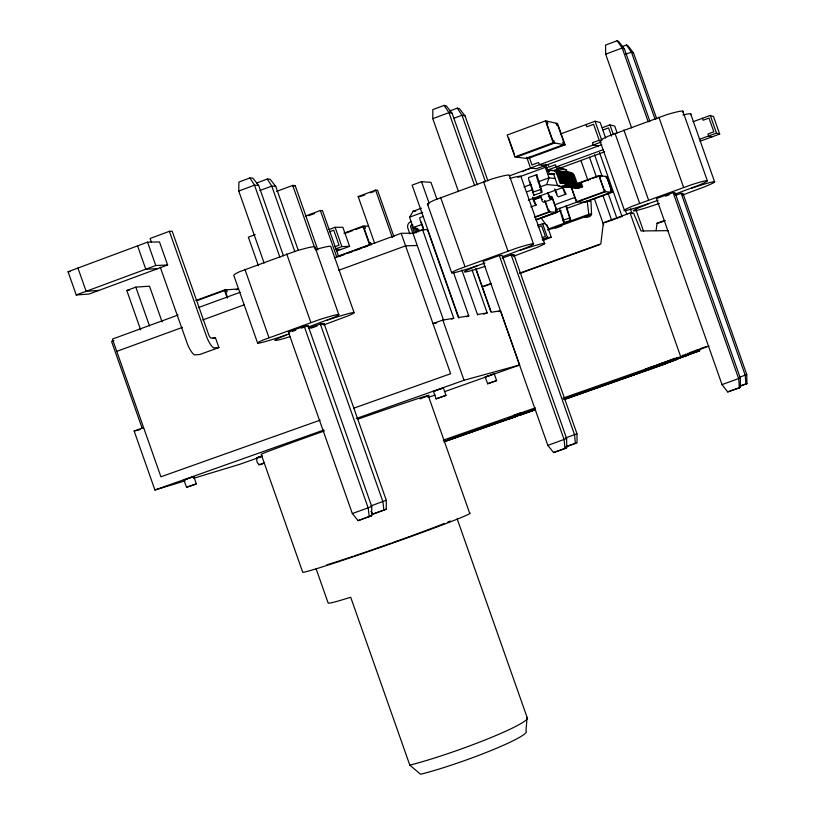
<?xml version="1.0" encoding="UTF-8"?>
<svg xmlns="http://www.w3.org/2000/svg" width="815" height="815" viewBox="0 0 815 815"><rect width="100%" height="100%" fill="white"/><g stroke="black" fill="none" stroke-linecap="round" stroke-linejoin="round"><path stroke-width="1.22" d="M458.478 191.596L432.796 118.664L432.806 109.617L444.104 105.4L446.325 105.858L452.101 113.254L477.254 184.679M370.906 511.453L373.026 514.051L386.249 509.222L386.29 500.267L324.044 323.504L320.336 324.024L308.437 328.333M371.691 515.661L371.742 506.512L308.07 325.715L304.199 326.255L288.388 331.98L352.335 513.562L358.121 520.632L371.691 515.661L358.121 520.632M264.101 263.021L238.754 191.046L238.897 182.071L249.91 177.955L252.833 178.139L258.661 185.392L283.477 255.869M457.174 518.849L527.091 717.383L525.96 731.096A67.462 6.703 -19.6 0 1 492.443 749.963A67.462 6.703 -19.6 0 1 421.294 774.087L420.571 774.25L409.813 765.142L350.705 597.283L339.346 600.706A74.949 2.965 -19.5 0 1 328.19 603.08L316.139 568.87M560.639 210.688L561.005 212.236M668.361 230.655L641.018 230.951L633.612 213.153L630.117 213.031L603.395 222.709L600.828 243.848L519.491 273.188M656.126 230.614L657.043 223.239L664.826 220.427M539.53 187.165L546.671 184.557L548.994 177.843L545.296 167.35L542.158 165.71M422.995 229.81L420.622 230.676L413.205 227.589L409.548 217.187L413.205 211.228L421.498 208.171M739.368 387.869L740.468 387.247L740.275 377.956L675.044 192.737L673.109 192.554L656.523 198.565L722.029 384.609L727.714 391.934L739.368 387.869L738.696 378.792L673.109 192.554M740.193 386.157L746.948 383.58L746.744 374.503L683.011 193.522L681.167 193.338L675.37 195.437M727.714 391.934L740.468 387.247M740.275 377.956L722.029 384.609M746.744 374.503L739.429 377.335M564.968 448.596L566.72 447.751L566.639 438.521L502.152 255.39L499.289 255.543L483.071 261.421L547.843 445.367L553.568 452.57L564.968 448.596L564.133 439.682L499.289 255.543M566.466 446.671L577.051 442.759L576.969 433.743L513.939 254.749L511.199 254.891L502.132 258.182M196.334 483.865L186.513 487.319L183.925 479.974L193.756 476.531L196.334 483.865L191.515 485.618M553.568 452.57L566.72 447.751M193.756 476.531L190.201 477.845M566.639 438.521L547.843 445.367M576.969 433.743L565.467 438.022M186.513 487.319L191.342 485.567M338.826 314.702L315.038 247.159A43.042 2.975 -19.3 0 0 295.356 251.224L239.182 271.864A43.042 2.975 -19.3 0 0 233.773 275.338L257.601 343.013M263.255 463.307C257.509 468.757 253.068 455.768 260.953 456.481M410.852 221.67L410.332 221.904A5.206 5.094 88.9 0 0 407.683 227.63L409.884 233.997M533.54 244.143L509.446 175.734A43.592 3.056 -19.5 0 0 491.965 178.943L434.324 200.133A43.592 3.056 -19.5 0 0 428.242 204.718M373.026 514.051L386.249 509.222M682.644 112.093A44.244 3.117 -19.8 0 0 667.179 114.528L608.204 136.207A44.244 3.117 -19.8 0 0 600.217 141.525L624.545 210.596M258.803 464.825L264.417 462.9M371.742 506.512L352.335 513.562M386.29 500.267L370.968 505.891M433.437 391.394L443.36 387.909L445.988 395.377L436.066 398.861L433.437 391.394L435.638 390.691M668.269 361.829L699.728 350.684L690.417 353.924M308.121 327.08L332.785 317.85A43.042 1.987 -19.3 0 0 319.439 319.612L263.184 339.998A43.042 1.987 -19.3 0 0 277.548 337.868L289.508 333.824M485.241 376.968L494.226 373.8L496.63 380.605L487.635 383.773L485.18 376.978L489.336 375.583M590.814 389.764L677.805 359.069L667.974 362.481M286.004 335.097L280.319 337.451A42.064 1.905 -19.3 0 0 290.405 336.554M502.244 256.766L526.103 247.811A43.592 2.048 -19.5 0 0 516.364 248.229L458.631 269.154A43.592 2.048 -19.5 0 0 469.44 268.349L484.894 263.041M477.733 265.639L471.518 268.186A42.604 1.956 -19.5 0 0 481.848 267.422L485.312 266.281M436.066 398.861L445.988 395.377M674.749 194.265L698.302 185.433A44.244 2.078 -19.6 0 0 691.864 184.608L632.786 206.022A44.244 2.078 -19.6 0 0 640.346 206.429L658.041 200.317M648.495 203.781L641.802 206.501A43.236 1.987 -19.6 0 0 649.025 206.888L659.315 203.455M487.635 383.773L496.63 380.605M540.865 189.457L532.48 192.279L534.09 195.294A3.688 0.52 70.1 0 0 534.131 194.306M564.062 399.635L664.745 364.061L664.133 362.318L656.747 364.998M665.162 363.908L675.268 360.047L674.667 358.345L664.551 362.166L665.162 363.908L564.805 399.248M673.343 360.434L688.308 355.055L687.738 353.425M664.459 363.449L697.508 351.54L696.947 349.951L689.205 352.875M562.992 398.128L680.719 356.746L708.907 346.069M629.975 376.286L641.069 372.078M520.49 412.991L521.111 414.754L535.16 409.701M649.881 121.262L624.422 48.992L618.707 41.473L617.128 40.75L605.565 45.07L605.667 54.177L631.656 127.955M256.47 183.08L267.249 179.055L270.05 179.229L275.735 186.319L298.31 250.429M449.523 111.044L457.266 108.151L459.375 108.599L465.019 115.822L487.92 180.859M621.937 46.71L626.46 45.019L627.957 45.711L633.55 53.056L656.707 118.817M238.754 191.046L254.514 185.168L258.661 185.392M432.796 118.664L448.963 112.633L452.101 113.254M605.667 54.177L622.212 48.004L624.422 48.992M259.904 190.527L271.772 186.105L275.735 186.319M454.108 118.175L462.013 115.231L465.019 115.822M625.655 54.269L631.431 52.119L633.55 53.056M160.219 267.116L187.674 344.694A15.872 4.095 69.8 0 0 194.347 354.861L199.797 354.505L218.909 347.567L215.425 337.665L210.861 338.072A5.236 1.314 69.8 0 1 208.681 334.71L172.199 231.287L169.367 231.307L150.123 238.459L151.386 242.045M276.611 191.403L292.728 185.402L295.173 185.545L317.87 250.011M292.87 186.401L295.173 185.545M521.192 414.275L507.246 419.481L535.628 409.517M514.163 417.199L517.729 415.864L517.107 414.122L513.542 415.436L514.163 417.199L443.849 441.944M68.052 271.721L147.546 242.157L159.496 241.943L167.615 264.997L89.1 294.032L76.243 294.959L68.052 271.721L70.416 271.609M545.49 120.865L507.195 135.035L514.876 156.847L527.682 158.609L565.07 144.856L557.562 123.544L545.49 120.865L553.191 142.727L565.07 144.856M76.243 294.959L155.777 265.517L167.615 264.997M255.227 234.618L248.351 237.155L258.426 265.761M305.37 216.077L320.377 210.535L322.455 210.576L338.745 256.827M374.666 243.369L358.172 196.558L375.613 190.109L377.539 190.221L393.889 236.635M308.651 215.69L314.407 213.561M361.31 196.221L364.784 194.928M370.581 192.788L374.065 191.505M140.689 329.943L126.783 290.456L135.82 287.125L149.512 286.187L162.053 321.813M436.891 199.186L430.972 182.366L421.508 181.663L412.125 185.127L458.937 318.064M560.333 134.037L595.052 121.231L600.176 122.495L605.616 137.939M514.876 156.847L553.191 142.727M516.516 157.071L554.709 143.002L553.854 140.577L552.723 140.374L546.733 123.381L547.894 123.625L547.038 121.211M602.346 127.7L609.956 124.899L614.734 126.081L617.159 132.967M329.138 229.484L335.097 227.283L342.87 227.283L349.594 246.354L336.626 251.101M603.12 129.891L608.55 127.894L611.464 136.156M526.123 158.395L563.613 144.591L562.778 142.218L563.868 142.421L558.03 125.826L556.92 125.592L556.085 123.218M442.535 388.235L440.599 388.949M329.596 231.735L333.763 230.197L339.05 245.193L334.873 246.731M343.889 233.151L362.97 226.142L368.339 226.142M344.562 233.569L352.885 230.513M355.269 229.636L363.592 226.58M526.724 157.254L530.524 168.022L601.124 142.085M509.243 175.938L531.767 167.666M601.725 144.734L536.392 168.725L530.524 168.022M409.548 217.187L422.649 212.379M517.912 177.405L545.296 167.35L547.782 167.666M545.551 164.284L547.588 170.06L603.477 149.563M421.437 217.035L423.362 216.321M533.53 195.264L541.924 192.432A3.688 0.509 70.1 0 0 541.262 188.999L536.841 174.695L528.609 177.558A5.267 0.744 70.1 0 0 529.414 181.765L533.01 192.014L532.48 192.279M335.933 248.758L341.893 246.578L349.594 246.354M195.753 300.531L224.41 290.018L238.55 288.907L236.207 289.763M553.752 173.656A2.099 2.068 -79.8 0 0 552.427 173.687L549.229 174.257L548.189 171.293L550.787 170.386A5.257 5.185 -79.9 0 1 556.492 173.096L560.17 183.283L565.355 182.295L566.394 185.25L562.982 186.492A3.668 3.617 -79.8 0 1 559.803 186.136M197.882 300.338L226.458 289.865L227.141 291.79L225.602 291.913L227.579 297.546M604.628 151.804L553.059 170.712L547.588 170.06M549.229 174.257L551.184 173.544A2.099 2.068 -79.9 0 1 553.833 174.807L557.134 184.18A3.678 3.627 -79.9 0 0 561.769 186.391L566.394 185.25M693.066 121.72L710.273 115.414L713.522 116.565L719.686 134.057L700.024 141.239M553.66 173.819L551.714 174.532L554.883 173.962M413.205 227.589L421.518 224.543M523.974 187.012L531.125 184.394M538.267 181.776L548.994 177.843L555.158 178.485M337.308 256.531L369.521 244.734L371.314 244.683L370.591 242.626L369.246 242.656L364.152 228.2L365.507 228.2L364.784 226.142M178.057 315.038L112.429 339.071L160.922 476.795L320.142 420.153M198.34 307.612L240.099 292.31M334.364 257.795L401.184 233.314L412.92 233.192L422.557 229.667L427.447 229.647L458.397 317.544L468.778 315.884L453.578 272.74M339.183 256.45L343.95 254.708M348.708 252.966L352.274 251.662M354.657 250.786L361.799 248.168M364.173 247.302L367.748 245.987M113.917 340.589L111.573 341.444L142.024 427.906M526.449 191.953L532.399 189.773M565.355 182.295L561.392 183.395L557.725 173.238A5.247 5.165 -79.8 0 0 554.047 170.488M570.276 183.783L572.456 182.988L573.485 185.891L570.123 187.124A3.606 3.566 -79.3 0 1 567.403 186.992M567.586 185.362L566.547 182.407L567.749 182.529L568.778 185.463L564.184 186.604A3.657 3.606 -79.7 0 1 561.015 186.248M571.447 183.895L574.779 183.212L575.798 186.105L572.456 187.328A3.596 3.545 -79.1 0 1 569.339 186.971M528.283 200.164L566.262 186.289M568.778 185.463L565.386 186.706A3.647 3.596 -79.6 0 1 562.228 186.35M573.77 184.109L577.071 183.436L578.09 186.319L574.758 187.532A3.576 3.525 -78.9 0 1 571.661 187.175M569.96 185.576L568.931 182.642L570.113 182.754L571.142 185.688L566.578 186.808A3.637 3.586 -79.5 0 1 563.053 186.177M116.759 351.367L182.407 327.386M202.691 319.979L244.469 304.718M338.765 270.274L405.605 245.855L417.249 245.498M533.774 199.38L540.763 196.822M571.142 185.688L567.77 186.92A3.627 3.576 -79.4 0 1 564.245 186.278M576.582 183.742L598.872 175.602L606.778 176.549L612.309 192.258L584.65 202.324L576.348 201.855L571.121 187.022M699.28 139.375L716.497 133.089L719.686 134.057M534.935 199.441L540.742 197.322M573.485 185.891L568.952 187.022A3.617 3.576 -79.4 0 1 566.649 187.063M577.641 183.844L590.518 179.137M592.851 178.281L599.881 175.724L600.502 177.497L599.748 177.405L604.129 189.844L604.873 189.915L605.504 191.688L555.708 209.822M575.798 186.105L571.295 187.226A3.606 3.555 -79.2 0 1 568.575 187.104M579.465 184.659L581.594 183.874L582.603 186.727L579.312 187.929A3.535 3.494 -78.5 0 1 576.633 187.807M578.09 186.319L573.607 187.43A3.586 3.535 -79 0 1 570.5 187.073M579.221 186.421L578.212 183.548L579.343 183.66L580.351 186.523L575.91 187.633A3.566 3.515 -78.8 0 1 572.446 187.002M580.351 186.523L577.051 187.725A3.555 3.515 -78.7 0 1 573.597 187.104M582.603 186.727L578.181 187.827A3.545 3.505 -78.6 0 1 575.93 187.878M530.809 206.949L536.117 205.013L532.735 197.118M548.026 192.798L550.991 199.583L543.554 202.303L542.311 201.285L540.151 195.58M562.951 187.348L565.905 194.143L558.448 196.863L557.073 195.518L554.679 189.009M554.669 204.799L574.646 197.525M534.732 217.004L548.709 211.92L557.511 212.195L552 196.547L548.678 196.334M576.348 201.855L604.506 191.607L612.309 192.258M534.721 217.452L549.83 211.951L549.208 210.189L548.363 210.158L545.194 201.142M536.087 219.561L556.431 212.165L555.82 210.423L556.625 210.443L552.336 198.269L551.521 198.218L550.909 196.476M583.632 202.263L611.342 192.177L610.73 190.425L611.454 190.496L607.144 178.271L606.421 178.179L605.8 176.437M544.634 216.576L541.058 217.88L548.994 228.781L552.02 228.77L591.568 214.416L590.967 201.285L587.248 201.071L567.036 208.324L570.724 220.305L563.827 222.709L562.971 220.284L569.787 217.972M545.826 216.138L560.934 210.647M536.025 220.019L557.511 212.195M213.041 338.541L215.425 337.665M537.564 225.511L542.586 223.677L545.5 223.697M538.226 226.988L541.618 225.755L545.388 236.452L541.995 237.685M548.994 228.781L588.787 214.335L591.568 214.416M547.344 229.922L550.512 228.781M542.403 239.253L547.436 237.43L551.276 237.348L546.875 224.838M542.902 240.384L551.276 237.348M292.351 331.41L295.723 330.197M301.336 328.16L308.07 325.715M665.621 196.16L669.156 194.877M311.014 328.221L316.943 326.082M320.489 324.798L324.044 323.504M511.677 255.564L513.939 254.749M605.83 222.291L621.213 216.719M323.575 325.002L348.127 315.833A42.064 1.905 -19.3 0 0 335.362 317.514L326.968 320.254M513.307 256.317L537.289 247.342A42.604 1.956 -19.5 0 0 527.988 247.74L519.746 250.419M682.654 195.009L705.698 186.37A43.236 1.987 -19.6 0 0 699.545 185.586L691.466 188.214M482.409 286.564L490.783 283.549M659.162 222.831L664.989 220.722M484.008 286.391L491.16 283.814M519.787 273.483L599.697 244.653M685.048 354.433L685.904 354.118L686.475 355.758M185.178 480.84L154.921 489.998L134.149 431.013L143.603 427.61M422.557 229.667L453.761 318.288L442.81 320.04L432.969 323.586L436.687 322.974M451.622 319.062L453.761 318.288M466.425 316.729L468.778 315.884M483.774 314.152L487.187 312.929L472.079 270.02M498.291 311.585L500.512 310.79L519.613 365.018L444.735 391.587M353.669 408.223L450.634 373.728L401.184 233.314M154.921 489.998L323.85 430.025M356.196 418.543L464.02 380.259L519.613 365.018M682.318 355.401L683.408 355.014M521.855 414.03L534.182 409.66M262.42 456.257L239.63 464.346L193.644 478.273M427.936 397.547L435.139 394.99M647.833 368.156L651.745 366.781M653.548 366.139L655.229 365.548M567.301 397.659L570.785 396.426M522.334 413.867L534.885 409.425L507.195 419.073M260.902 456.614L262.053 456.206M700.177 348.698L706.167 346.589M443.228 440.182L535.363 407.846M449.381 439.153L457.602 436.249M479.21 428.659L487.564 425.715M523.362 413.123L534.1 409.344M580.993 392.83L584.579 391.577M595.307 387.797L601.266 385.699M625.115 377.304L633.459 374.37M449.605 439.336L502.397 420.764M565.498 398.555L589.479 390.11M595.011 388.011L620.083 379.189M625.451 377.447L670.225 361.534M445.061 441.058L505.055 419.939M507.46 419.093L520.663 414.448M563.868 399.248L589.642 390.171M444.929 441.435L504.964 420.306M521.111 414.754L535.424 409.711M490.09 375.195L494.175 373.8M262.104 456.074L256.44 458.122M263.316 463.195L264.478 462.788M436.799 390.283L438.073 389.845M517.301 414.03L520.846 412.798M506.156 419.888L517.729 415.864M565.946 446.62L575.94 443.146M740.132 385.953L746.948 383.58M186.472 479.149L187.664 478.731M676.756 357.541L677.703 359.109M185.433 479.495L183.925 479.974M555.168 171.13L555.718 170.967A5.206 5.135 -79.6 0 1 561.362 173.656L564.856 183.477M556.38 171.272L556.93 171.119A5.196 5.114 -79.5 0 1 562.564 173.799L565.641 182.428M557.592 171.425L558.143 171.262A5.175 5.104 -79.4 0 1 563.756 173.931L566.832 182.54M558.795 171.568L559.345 171.405A5.165 5.094 -79.3 0 1 564.948 174.074L568.004 182.662M563.552 172.128L564.092 171.975A5.114 5.043 -78.9 0 1 569.634 174.614L573.067 184.251M564.724 172.271L565.264 172.108A5.094 5.033 -78.9 0 1 570.795 174.746L573.821 183.222M565.895 172.403L566.425 172.25A5.084 5.012 -78.8 0 1 571.947 174.879L574.962 183.334M409.823 765.132L410.617 764.949A74.949 7.152 -19.6 0 0 489.754 738.084A74.949 7.152 -19.6 0 0 527.091 717.383M134.149 431.013L140.078 429.648M477.498 314.478L487.187 312.929M500.512 310.79L491.292 312.267L476.082 269.072M218.909 347.567L213.571 347.873A15.893 3.994 69.8 0 1 206.959 337.665L169.367 231.307M288.388 331.98L290.364 331.695M126.783 290.456L129.3 290.283M98.87 290.415L86.135 291.291L77.945 268.043M157.753 268.634L145.783 269.215L137.562 245.865M335.77 249.563L341.332 249.38M542.372 239.6L545.296 239.518M603.395 222.709L604.649 222.719M657.043 223.239L657.99 223.249M563.827 222.709L564.143 221.303M562.971 220.284L560.445 211.696A4.279 0.581 70.2 0 1 559.762 208.243L560.078 208.233M420.479 217.381L419.97 217.411A5.226 0.927 69.9 0 0 420.611 221.639L423.678 230.37M413.205 211.228L415.711 211.289M358.172 196.558L360.149 196.649M536.117 205.013L534.864 204.005L532.704 198.3M542.556 199.471L541.904 199.257M550.991 199.583L549.768 198.565L547.609 192.86M576.775 200.144L575.991 200.093L572.008 188.805M565.905 194.143L564.703 193.114L562.544 187.399M546.671 184.557L558.917 185.637M572.456 182.988L571.284 182.876L572.313 185.789M581.594 183.874L580.474 183.762L581.482 186.625M536.841 174.695L536.433 174.695A5.267 0.734 70.1 0 0 537.238 178.893L540.895 189.416M548.189 171.293L549.432 171.445M556.472 168.746L566.415 169.978L567.199 172.209M543.809 165.099L546.315 165.425M545.215 165.486L539.448 164.742L538.654 162.48L531.961 164.946L529.169 157.03M561.596 167.584L556.217 166.892L555.453 164.712L548.974 167.085L548.149 164.732M598.393 145.956L593.249 144.978L592.444 142.707L599.198 140.231L593.595 124.328L586.851 126.814L586.056 124.552M711.923 136.889L708.663 135.952L707.97 133.986L713.848 131.836L709.009 118.094L703.131 120.243L702.438 118.287M556.951 194.001L555.881 191.189M561.127 167.656L566.415 169.978M562.696 183.599L558.937 173.381A5.236 5.155 -79.7 0 0 554.607 170.559M626.46 45.019L631.431 52.119L655.168 119.53M617.128 40.75L622.212 48.004L648.22 121.863M457.266 108.151L462.013 115.231L485.465 181.806M444.104 105.4L448.963 112.633L474.666 185.647M267.249 179.055L271.772 186.105L294.887 251.743M249.91 177.955L254.514 185.168L279.891 257.224M554.557 227.619L555.463 228.19L561.749 225.908L560.863 225.337M584.406 216.505C584.834 218.889 593.585 216.026 590.6 213.927M710.273 115.414L716.497 133.089M690.662 113.825L714.551 181.674M682.827 111.166L707.288 180.614M658.856 117.115L683.571 187.297M681.167 193.338L745.246 375.308L745.898 384.171M623.883 129.972L648.546 200.001M699.097 349.146L699.647 350.725M697.385 349.788L697.946 351.377M614.968 133.253L639.612 203.23M609.956 124.899L613.226 134.19M688.094 353.292L688.675 354.922M636.026 209.893L643.616 231.44M630.372 208.854L632.063 213.652M630.117 213.031L680.719 356.746M595.052 121.231L601.847 140.537M625.125 209.414L626.796 214.162M675.166 358.162L675.757 359.853M599.483 152.456L622.1 216.698M594.563 154.83L602.122 176.305M608 193.002L616.823 218.053M598.872 175.602L604.506 191.607M662.025 363.113L662.646 364.865M589.469 157.203L596.631 177.538M602.947 195.488L611.8 220.61M580.881 160.351L588.043 180.675M594.359 198.616L603.62 224.92M645.755 368.889L646.377 370.652M577.631 184.679L574.239 175.143A5.063 4.992 -78.6 0 0 569.39 172.423M576.103 183.446L573.098 175.011A5.073 5.002 -78.7 0 0 567.586 172.393M575.93 183.324L576.949 186.207M573.617 183.1L574.646 186.003M571.916 184.139L568.473 174.471A5.124 5.053 -79 0 0 562.91 171.833M570.755 184.027L567.301 174.339A5.135 5.063 -79.1 0 0 562.381 171.588M569.186 182.774L566.13 174.206A5.155 5.084 -79.2 0 0 560.537 171.547M564.143 182.173L565.192 185.137M563.664 183.355L560.16 173.513A5.216 5.145 -79.6 0 0 555.158 170.722M567.301 208.324L566.201 205.9A4.289 0.571 70.2 0 0 566.832 209.374L569.807 217.941M569.369 217.962L570.225 220.386M561.392 213.336L563.705 219.897M544.695 200.531L548.709 211.92M540.325 189.416L541.374 192.391M540.966 196.639L541.751 198.88M530.534 183.63L533.438 191.861M542.586 223.677L547.436 237.43M508.468 137.531L514.438 154.483M544.624 243.756L521.08 176.886A42.604 2.914 -19.5 0 0 509.925 178.383M511.199 254.891L574.575 434.853L575.38 443.564M483.489 181.592L507.918 250.969M475.736 268.889L490.783 311.605M440.589 197.362L464.957 266.546M461.85 270.04L477.651 314.998M421.508 181.663L429.108 203.23M427.498 204.137L451.642 272.689M423.474 228.129L421.335 222.037M417.474 228.373L418.696 231.827M415.507 227.222L417.127 231.837M413.928 227.222L415.966 233.008M414.377 233.019L412.339 227.232A2.078 2.027 89 0 1 412.889 224.991M412.798 233.039L410.75 227.232A2.078 2.038 88.9 0 1 411.972 224.573M412.92 233.192L443.686 320.57M442.81 320.04L464.02 380.259M375.613 190.109L392.321 237.552M428.262 395.632L469.623 513.083A88.703 2.445 -19.4 0 1 391.628 543.432A88.703 2.445 -19.4 0 1 302.742 572.293L261.177 454.281A88.703 1.1 -19.4 0 1 324.36 430.952M362.97 226.142L369.521 244.734M335.097 227.283L341.893 246.578M320.377 210.535L336.819 257.224M354.128 312.736L330.87 246.701A42.064 2.842 -19.3 0 0 315.527 249.573M292.728 185.402L315.385 249.757M320.336 324.024L382.918 501.724L383.896 510.261M286.707 253.934L310.821 322.424M304.199 326.255L368.207 508.03L369.226 516.761M244.908 269.307L268.96 337.593M224.41 290.018L227.263 298.137M147.546 242.157L155.777 265.517M135.82 287.125L149.491 325.919M530.127 182.458L529.76 181.256M587.248 201.071L588.787 214.335M357.408 419.318A88.703 1.1 -19.4 0 1 423.79 397.506M422.965 397.822A88.703 1.1 -19.4 0 1 420.092 398.932M450.338 521.029A74.949 2.068 -19.4 0 1 447.455 522.221M444.063 523.587A74.949 2.068 -19.4 0 1 426.296 530.392M425.267 530.779A74.949 2.068 -19.4 0 1 410.658 536.158M409.476 536.586A74.949 2.068 -19.4 0 1 392.137 542.821M390.966 543.238A74.949 2.068 -19.4 0 1 373.27 549.453M372.119 549.85A74.949 2.068 -19.4 0 1 354.311 555.942M353.027 556.37A74.949 2.068 -19.4 0 1 339.886 560.72M338.816 561.077A74.949 2.068 -19.4 0 1 326.734 564.887M522.558 171.7A7.437 0.52 -19.6 0 1 523.312 171.303M524.463 170.783A7.437 0.52 -19.6 0 1 525.95 170.172M527.672 169.52A7.437 0.52 -19.6 0 1 529.495 168.858M566.221 186.89A3.617 3.576 -79.4 0 1 565.437 186.38M575.105 187.481A3.545 3.505 -78.6 0 1 574.412 186.88M559.426 185.851A3.668 3.617 -79.8 0 1 559.08 185.525M682.909 115.058A43.236 2.975 -19.8 0 1 690.448 114.721"/></g></svg>
